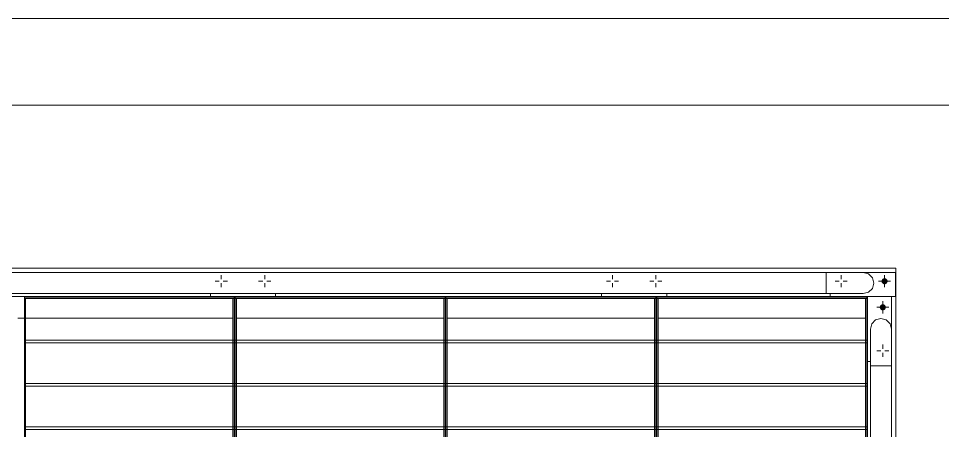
# Model space of a CAD drawing. Header units: millimetres. Extents: x -153298 to 620751, y -313239 to 250031.
# Drawn here: x 19821 to 21947, y -80753 to -79804 of the extents above; entities that cross this region are included whole.
import ezdxf

# ---------------------------------------------------------------- set-up
doc = ezdxf.new("R2010")
doc.units = ezdxf.units.MM
doc.linetypes.add('XKITLINE00', pattern=[0])
for name, color, linetype in [('000 - EXISTING_BUILDING_MAIN_COLOR_1', 7, 'Continuous'), ('000 - EXISTING_BUILDING_MAIN_COLOR_251', 7, 'Continuous'), ('000 - EXISTING_CONCRETE_MAIN_COLOR_1', 7, 'Continuous')]:
    doc.layers.add(name, color=color, linetype=linetype)

# ---------------------------------------------------------------- blocks, each defined once
blk = doc.blocks.new('*A309303')
at = {"layer": '000 - EXISTING_CONCRETE_MAIN_COLOR_1', "color": 7, "linetype": 'XKITLINE00', "lineweight": 0}
for p, q in [((157.48, 181.703982), (201.24, 181.703982)), ((157.48, 180.103982), (201.24, 180.103982))]:
    blk.add_line(p, q, dxfattribs=at)
blk = doc.blocks.new('*A653642')
at = {"layer": '000 - EXISTING_BUILDING_MAIN_COLOR_1', "color": 7, "linetype": 'XKITLINE00', "lineweight": 0}
for p, q in [((166.943982, 177.024009), (188.399982, 177.024009)), ((188.399982, 177.024009), (188.399982, 176.635209)), ((166.943982, 176.635209), (188.399982, 176.635209))]:
    blk.add_line(p, q, dxfattribs=at)
blk = doc.blocks.new('*A655644')
at = {"layer": '000 - EXISTING_BUILDING_MAIN_COLOR_1', "color": 7, "linetype": 'XKITLINE00', "lineweight": 0}
for p, q in [((189.211152, 168.051102), (189.211152, 175.304018)), ((189.211152, 175.304018), (189.599952, 175.304018)), ((189.599952, 168.051102), (189.599952, 175.304018))]:
    blk.add_line(p, q, dxfattribs=at)
blk = doc.blocks.new('*A662651')
at = {"layer": '000 - EXISTING_BUILDING_MAIN_COLOR_1', "color": 7, "linetype": 'XKITLINE00', "lineweight": 0}
for p, q in [((189.679949, 177.104009), (165.679952, 177.104009)), ((189.679949, 177.024009), (189.679949, 177.104009)), ((189.0799, 177.024009), (189.679949, 177.024009))]:
    blk.add_line(p, q, dxfattribs=at)
blk = doc.blocks.new('*A663652')
at = {"layer": '000 - EXISTING_BUILDING_MAIN_COLOR_1', "color": 7, "linetype": 'XKITLINE00', "lineweight": 0}
for p, q in [((189.679949, 176.584009), (189.679949, 177.024009)), ((171.071902, 176.584009), (177.063822, 176.584009)), ((178.263822, 176.584009), (184.263822, 176.584009)), ((185.463822, 176.584009), (188.471822, 176.584009))]:
    blk.add_line(p, q, dxfattribs=at)
blk = doc.blocks.new('*A685674')
at = {"layer": '000 - EXISTING_BUILDING_MAIN_COLOR_1', "color": 7, "linetype": 'XKITLINE00', "lineweight": 0}
for p, q in [((177.063822, 176.635209), (177.063822, 176.584009)), ((177.063822, 176.584009), (178.263822, 176.584009)), ((178.263822, 176.584009), (178.263822, 176.635209))]:
    blk.add_line(p, q, dxfattribs=at)
blk = doc.blocks.new('*A686675')
at = {"layer": '000 - EXISTING_BUILDING_MAIN_COLOR_251', "color": 7, "linetype": 'XKITLINE00', "lineweight": 0}
for p, q in [((189.14397, 175.780009), (185.27997, 175.780009)), ((185.27997, 175.732009), (185.27997, 175.780009)), ((189.14397, 175.732009), (185.27997, 175.732009)), ((189.14397, 175.732009), (189.14397, 175.780009))]:
    blk.add_line(p, q, dxfattribs=at)
blk = doc.blocks.new('*A687676')
at = {"layer": '000 - EXISTING_BUILDING_MAIN_COLOR_1', "color": 7, "linetype": 'XKITLINE00', "lineweight": 0}
for p, q in [((189.14397, 176.568009), (185.27997, 176.568009)), ((185.27997, 176.544009), (185.27997, 176.568009)), ((189.14397, 176.544009), (185.27997, 176.544009)), ((189.14397, 176.544009), (189.14397, 176.568009))]:
    blk.add_line(p, q, dxfattribs=at)
blk = doc.blocks.new('*A688677')
at = {"layer": '000 - EXISTING_BUILDING_MAIN_COLOR_1', "color": 7, "linetype": 'XKITLINE00', "lineweight": 0}
for p, q in [((184.263822, 176.635209), (184.263822, 176.584009)), ((184.263822, 176.584009), (185.463822, 176.584009)), ((185.463822, 176.584009), (185.463822, 176.635209))]:
    blk.add_line(p, q, dxfattribs=at)
blk = doc.blocks.new('*A693682')
at = {"layer": '000 - EXISTING_BUILDING_MAIN_COLOR_1', "color": 7, "linetype": 'XKITLINE00', "lineweight": 0}
for p, q in [((189.159949, 171.220018), (189.159949, 175.384018)), ((189.159949, 168.051102), (189.159949, 170.020018))]:
    blk.add_line(p, q, dxfattribs=at)
blk = doc.blocks.new('*A695684')
at = {"layer": '000 - EXISTING_BUILDING_MAIN_COLOR_1', "color": 7, "linetype": 'XKITLINE00', "lineweight": 0}
for p, q in [((189.21112, 175.984018), (189.237165, 176.081218)), ((189.237165, 176.081218), (189.30832, 176.152373)), ((189.30832, 176.152373), (189.40552, 176.178418)), ((189.40552, 176.178418), (189.50272, 176.152373)), ((189.50272, 176.152373), (189.573875, 176.081218)), ((189.573875, 176.081218), (189.59992, 175.984018)), ((189.21112, 175.984018), (189.21112, 175.304018)), ((189.59992, 175.984018), (189.59992, 175.304018)), ((189.21112, 175.304018), (189.59992, 175.304018))]:
    blk.add_line(p, q, dxfattribs=at)
blk = doc.blocks.new('*A696685')
at = {"layer": '000 - EXISTING_BUILDING_MAIN_COLOR_1', "color": 7, "linetype": 'XKITLINE00', "lineweight": 0}
for p, q in [((189.59992, 176.584018), (189.15992, 176.584018)), ((189.15992, 176.584018), (189.15992, 175.384018)), ((189.15992, 175.384018), (189.211152, 175.384018))]:
    blk.add_line(p, q, dxfattribs=at)
blk = doc.blocks.new('*A697686')
at = {"layer": '000 - EXISTING_BUILDING_MAIN_COLOR_1', "color": 7, "linetype": 'XKITLINE00', "lineweight": 0}
for p, q in [((189.671822, 176.584009), (189.671822, 177.024009)), ((188.471822, 176.635178), (188.471822, 176.584009)), ((188.471822, 176.584009), (189.599949, 176.584009))]:
    blk.add_line(p, q, dxfattribs=at)
blk = doc.blocks.new('*A698687')
at = {"layer": '000 - EXISTING_BUILDING_MAIN_COLOR_1', "color": 7, "linetype": 'XKITLINE00', "lineweight": 0}
for p, q in [((189.080018, 177.023978), (188.400018, 177.023978)), ((188.400018, 177.023978), (188.400018, 176.635178)), ((189.080018, 177.023978), (189.177218, 176.997933)), ((189.177218, 176.997933), (189.248373, 176.926778)), ((189.248373, 176.926778), (189.274418, 176.829578)), ((189.248373, 176.732378), (189.177218, 176.661222)), ((189.274418, 176.829578), (189.248373, 176.732378)), ((189.080018, 176.635178), (188.400018, 176.635178)), ((189.177218, 176.661222), (189.080018, 176.635178))]:
    blk.add_line(p, q, dxfattribs=at)
blk = doc.blocks.new('*A703692')
at = {"layer": '000 - EXISTING_BUILDING_MAIN_COLOR_1', "color": 7, "linetype": 'XKITLINE00', "lineweight": 0}
for p, q in [((185.26397, 176.568009), (181.39997, 176.568009)), ((181.39997, 176.544009), (181.39997, 176.568009)), ((185.26397, 176.544009), (181.39997, 176.544009)), ((185.26397, 176.544009), (185.26397, 176.568009))]:
    blk.add_line(p, q, dxfattribs=at)
blk = doc.blocks.new('*A704693')
at = {"layer": '000 - EXISTING_BUILDING_MAIN_COLOR_251', "color": 7, "linetype": 'XKITLINE00', "lineweight": 0}
for p, q in [((189.14397, 174.980009), (185.27997, 174.980009)), ((185.27997, 174.932009), (185.27997, 174.980009)), ((189.14397, 174.932009), (185.27997, 174.932009)), ((189.14397, 174.932009), (189.14397, 174.980009))]:
    blk.add_line(p, q, dxfattribs=at)
blk = doc.blocks.new('*A705694')
at = {"layer": '000 - EXISTING_BUILDING_MAIN_COLOR_251', "color": 7, "linetype": 'XKITLINE00', "lineweight": 0}
for p, q in [((189.14397, 174.180009), (185.27997, 174.180009)), ((185.27997, 174.132009), (185.27997, 174.180009)), ((189.14397, 174.132009), (189.14397, 174.180009)), ((189.14397, 174.132009), (185.27997, 174.132009))]:
    blk.add_line(p, q, dxfattribs=at)
blk = doc.blocks.new('*A717706')
at = {"layer": '000 - EXISTING_BUILDING_MAIN_COLOR_1', "color": 7, "linetype": 'XKITLINE00', "lineweight": 0}
for p, q in [((189.11997, 165.367991), (189.11997, 176.544009)), ((189.11997, 176.544009), (189.14397, 176.544009)), ((189.14397, 165.367991), (189.14397, 176.544009)), ((189.11997, 165.367991), (189.14397, 165.367991))]:
    blk.add_line(p, q, dxfattribs=at)
blk = doc.blocks.new('*A718707')
at = {"layer": '000 - EXISTING_BUILDING_MAIN_COLOR_1', "color": 7, "linetype": 'XKITLINE00', "lineweight": 0}
for p, q in [((189.679949, 176.584009), (189.599949, 176.584009)), ((189.599949, 176.584009), (189.599949, 175.983911)), ((189.679949, 168.051102), (189.679949, 176.584009))]:
    blk.add_line(p, q, dxfattribs=at)
blk = doc.blocks.new('*A740728')
at = {"layer": '000 - EXISTING_BUILDING_MAIN_COLOR_251', "color": 7, "linetype": 'XKITLINE00', "lineweight": 0}
for p, q in [((173.51989, 176.184032), (173.63997, 176.184032)), ((173.66397, 176.184032), (177.47997, 176.184032)), ((177.50397, 176.184032), (177.51997, 176.184032)), ((177.54397, 176.184032), (181.35997, 176.184032)), ((181.38397, 176.184032), (181.39997, 176.184032)), ((181.42397, 176.184032), (185.23997, 176.184032)), ((185.26397, 176.184032), (185.27997, 176.184032)), ((185.30397, 176.184032), (189.11997, 176.184032)), ((189.14397, 176.184032), (189.159952, 176.184032))]:
    blk.add_line(p, q, dxfattribs=at)
blk = doc.blocks.new('*A771759')
at = {"layer": '000 - EXISTING_BUILDING_MAIN_COLOR_1', "color": 7, "linetype": 'XKITLINE00', "lineweight": 0}
for p, q in [((181.38397, 176.568009), (177.51997, 176.568009)), ((177.51997, 176.544009), (177.51997, 176.568009)), ((181.38397, 176.544009), (177.51997, 176.544009)), ((181.38397, 176.544009), (181.38397, 176.568009))]:
    blk.add_line(p, q, dxfattribs=at)
blk = doc.blocks.new('*A772760')
at = {"layer": '000 - EXISTING_BUILDING_MAIN_COLOR_251', "color": 7, "linetype": 'XKITLINE00', "lineweight": 0}
for p, q in [((181.38397, 175.780009), (177.51997, 175.780009)), ((177.51997, 175.732009), (177.51997, 175.780009)), ((181.38397, 175.732009), (177.51997, 175.732009)), ((181.38397, 175.732009), (181.38397, 175.780009))]:
    blk.add_line(p, q, dxfattribs=at)
blk = doc.blocks.new('*A773761')
at = {"layer": '000 - EXISTING_BUILDING_MAIN_COLOR_251', "color": 7, "linetype": 'XKITLINE00', "lineweight": 0}
for p, q in [((181.38397, 174.980009), (177.51997, 174.980009)), ((177.51997, 174.932009), (177.51997, 174.980009)), ((181.38397, 174.932009), (177.51997, 174.932009)), ((181.38397, 174.932009), (181.38397, 174.980009))]:
    blk.add_line(p, q, dxfattribs=at)
blk = doc.blocks.new('*A774762')
at = {"layer": '000 - EXISTING_BUILDING_MAIN_COLOR_251', "color": 7, "linetype": 'XKITLINE00', "lineweight": 0}
for p, q in [((181.38397, 174.180009), (177.51997, 174.180009)), ((177.51997, 174.132009), (177.51997, 174.180009)), ((181.38397, 174.132009), (181.38397, 174.180009)), ((181.38397, 174.132009), (177.51997, 174.132009))]:
    blk.add_line(p, q, dxfattribs=at)
blk = doc.blocks.new('*A777765')
at = {"layer": '000 - EXISTING_BUILDING_MAIN_COLOR_1', "color": 7, "linetype": 'XKITLINE00', "lineweight": 0}
for p, q in [((177.50397, 176.568009), (173.63997, 176.568009)), ((173.63997, 176.544009), (173.63997, 176.568009)), ((177.50397, 176.544009), (173.63997, 176.544009)), ((177.50397, 176.544009), (177.50397, 176.568009))]:
    blk.add_line(p, q, dxfattribs=at)
blk = doc.blocks.new('*A778766')
at = {"layer": '000 - EXISTING_BUILDING_MAIN_COLOR_251', "color": 7, "linetype": 'XKITLINE00', "lineweight": 0}
for p, q in [((177.50397, 175.780009), (173.63997, 175.780009)), ((173.63997, 175.732009), (173.63997, 175.780009)), ((177.50397, 175.732009), (173.63997, 175.732009)), ((177.50397, 175.732009), (177.50397, 175.780009))]:
    blk.add_line(p, q, dxfattribs=at)
blk = doc.blocks.new('*A779767')
at = {"layer": '000 - EXISTING_BUILDING_MAIN_COLOR_251', "color": 7, "linetype": 'XKITLINE00', "lineweight": 0}
for p, q in [((177.50397, 174.980009), (173.63997, 174.980009)), ((173.63997, 174.932009), (173.63997, 174.980009)), ((177.50397, 174.932009), (173.63997, 174.932009)), ((177.50397, 174.932009), (177.50397, 174.980009))]:
    blk.add_line(p, q, dxfattribs=at)
blk = doc.blocks.new('*A780768')
at = {"layer": '000 - EXISTING_BUILDING_MAIN_COLOR_251', "color": 7, "linetype": 'XKITLINE00', "lineweight": 0}
for p, q in [((177.50397, 174.180009), (173.63997, 174.180009)), ((173.63997, 174.132009), (173.63997, 174.180009)), ((177.50397, 174.132009), (177.50397, 174.180009)), ((177.50397, 174.132009), (173.63997, 174.132009))]:
    blk.add_line(p, q, dxfattribs=at)
blk = doc.blocks.new('*A786774')
at = {"layer": '000 - EXISTING_BUILDING_MAIN_COLOR_251', "color": 7, "linetype": 'XKITLINE00', "lineweight": 0}
for p, q in [((185.26397, 174.180009), (181.39997, 174.180009)), ((181.39997, 174.132009), (181.39997, 174.180009)), ((185.26397, 174.132009), (185.26397, 174.180009)), ((185.26397, 174.132009), (181.39997, 174.132009))]:
    blk.add_line(p, q, dxfattribs=at)
blk = doc.blocks.new('*A787775')
at = {"layer": '000 - EXISTING_BUILDING_MAIN_COLOR_251', "color": 7, "linetype": 'XKITLINE00', "lineweight": 0}
for p, q in [((185.26397, 174.980009), (181.39997, 174.980009)), ((181.39997, 174.932009), (181.39997, 174.980009)), ((185.26397, 174.932009), (181.39997, 174.932009)), ((185.26397, 174.932009), (185.26397, 174.980009))]:
    blk.add_line(p, q, dxfattribs=at)
blk = doc.blocks.new('*A788776')
at = {"layer": '000 - EXISTING_BUILDING_MAIN_COLOR_251', "color": 7, "linetype": 'XKITLINE00', "lineweight": 0}
for p, q in [((185.26397, 175.780009), (181.39997, 175.780009)), ((181.39997, 175.732009), (181.39997, 175.780009)), ((185.26397, 175.732009), (181.39997, 175.732009)), ((185.26397, 175.732009), (185.26397, 175.780009))]:
    blk.add_line(p, q, dxfattribs=at)
blk = doc.blocks.new('*A789777')
at = {"layer": '000 - EXISTING_BUILDING_MAIN_COLOR_1', "color": 7, "linetype": 'XKITLINE00', "lineweight": 0}
for p, q in [((184.463822, 176.976009), (184.463822, 176.901417)), ((185.263822, 176.976009), (185.263822, 176.901417)), ((184.351822, 176.864009), (184.426414, 176.864009)), ((184.463822, 176.752009), (184.463822, 176.826601)), ((184.575822, 176.864009), (184.50123, 176.864009)), ((185.151822, 176.864009), (185.226414, 176.864009)), ((185.263822, 176.752009), (185.263822, 176.826601)), ((185.375822, 176.864009), (185.30123, 176.864009))]:
    blk.add_line(p, q, dxfattribs=at)
blk = doc.blocks.new('*A799787')
at = {"layer": '000 - EXISTING_BUILDING_MAIN_COLOR_1'}
blk.add_hatch(color=7, dxfattribs=at).paths.add_polyline_path([(189.429, 176.329), (189.418, 176.332), (189.409, 176.337), (189.4, 176.344), (189.393, 176.353), (189.388, 176.363), (189.385, 176.373), (189.384, 176.384), (189.385, 176.395), (189.388, 176.405), (189.393, 176.415), (189.4, 176.424), (189.409, 176.431), (189.418, 176.436), (189.429, 176.439), (189.44, 176.44), (189.451, 176.439), (189.461, 176.436), (189.471, 176.431), (189.48, 176.424), (189.486, 176.415), (189.492, 176.405), (189.495, 176.395), (189.496, 176.384), (189.495, 176.373), (189.492, 176.363), (189.486, 176.353), (189.48, 176.344), (189.471, 176.337), (189.461, 176.332), (189.451, 176.329), (189.44, 176.328)], flags=17)
at = {"layer": '000 - EXISTING_BUILDING_MAIN_COLOR_1', "color": 7, "linetype": 'XKITLINE00', "lineweight": 0}
for p, q in [((189.552, 176.384), (189.328, 176.384)), ((189.44, 176.496), (189.44, 176.272)), ((189.44, 175.696), (189.44, 175.621)), ((189.328, 175.584), (189.403, 175.584)), ((189.44, 175.472), (189.44, 175.547)), ((189.552, 175.584), (189.477, 175.584))]:
    blk.add_line(p, q, dxfattribs=at)
blk = doc.blocks.new('*A800788')
at = {"layer": '000 - EXISTING_BUILDING_MAIN_COLOR_1'}
blk.add_hatch(color=7, dxfattribs=at).paths.add_polyline_path([(189.527, 176.853), (189.524, 176.843), (189.518, 176.833), (189.511, 176.824), (189.503, 176.817), (189.493, 176.812), (189.483, 176.809), (189.472, 176.808), (189.461, 176.809), (189.45, 176.812), (189.441, 176.817), (189.432, 176.824), (189.425, 176.833), (189.42, 176.843), (189.417, 176.853), (189.416, 176.864), (189.417, 176.875), (189.42, 176.885), (189.425, 176.895), (189.432, 176.904), (189.441, 176.911), (189.45, 176.916), (189.461, 176.919), (189.472, 176.92), (189.483, 176.919), (189.493, 176.916), (189.503, 176.911), (189.511, 176.904), (189.518, 176.895), (189.524, 176.885), (189.527, 176.875), (189.528, 176.864)], flags=17)
at = {"layer": '000 - EXISTING_BUILDING_MAIN_COLOR_1', "color": 7, "linetype": 'XKITLINE00', "lineweight": 0}
for p, q in [((188.672, 176.976), (188.672, 176.901)), ((189.472, 176.976), (189.472, 176.752)), ((188.56, 176.864), (188.634, 176.864)), ((188.672, 176.752), (188.672, 176.827)), ((188.784, 176.864), (188.709, 176.864)), ((189.36, 176.864), (189.584, 176.864))]:
    blk.add_line(p, q, dxfattribs=at)
blk = doc.blocks.new('*A804792')
at = {"layer": '000 - EXISTING_BUILDING_MAIN_COLOR_251', "color": 7, "linetype": 'XKITLINE00', "lineweight": 0}
for p, q in [((177.51997, 165.367991), (177.51997, 176.544009)), ((177.51997, 176.544009), (177.54397, 176.544009)), ((177.54397, 165.367991), (177.54397, 176.544009)), ((177.51997, 165.367991), (177.54397, 165.367991))]:
    blk.add_line(p, q, dxfattribs=at)
blk = doc.blocks.new('*A805793')
at = {"layer": '000 - EXISTING_BUILDING_MAIN_COLOR_251', "color": 7, "linetype": 'XKITLINE00', "lineweight": 0}
for p, q in [((177.47997, 165.367991), (177.47997, 176.544009)), ((177.47997, 176.544009), (177.50397, 176.544009)), ((177.50397, 165.367991), (177.50397, 176.544009)), ((177.47997, 165.367991), (177.50397, 165.367991))]:
    blk.add_line(p, q, dxfattribs=at)
blk = doc.blocks.new('*A806794')
at = {"layer": '000 - EXISTING_BUILDING_MAIN_COLOR_251', "color": 7, "linetype": 'XKITLINE00', "lineweight": 0}
for p, q in [((173.63997, 165.367991), (173.63997, 176.544009)), ((173.63997, 176.544009), (173.66397, 176.544009)), ((173.66397, 165.367991), (173.66397, 176.544009)), ((173.63997, 165.367991), (173.66397, 165.367991))]:
    blk.add_line(p, q, dxfattribs=at)
blk = doc.blocks.new('*A823811')
at = {"layer": '000 - EXISTING_BUILDING_MAIN_COLOR_1', "color": 7, "linetype": 'XKITLINE00', "lineweight": 0}
for p, q in [((177.263822, 176.976009), (177.263822, 176.901417)), ((178.063822, 176.976009), (178.063822, 176.901417)), ((177.151822, 176.864009), (177.226414, 176.864009)), ((177.263822, 176.752009), (177.263822, 176.826601)), ((177.375822, 176.864009), (177.30123, 176.864009)), ((177.951822, 176.864009), (178.026414, 176.864009)), ((178.063822, 176.752009), (178.063822, 176.826601)), ((178.175822, 176.864009), (178.10123, 176.864009))]:
    blk.add_line(p, q, dxfattribs=at)
blk = doc.blocks.new('*A825813')
at = {"layer": '000 - EXISTING_BUILDING_MAIN_COLOR_251', "color": 7, "linetype": 'XKITLINE00', "lineweight": 0}
for p, q in [((185.27997, 172.703495), (185.27997, 176.544009)), ((185.27997, 176.544009), (185.30397, 176.544009)), ((185.30397, 172.70884), (185.30397, 176.544009)), ((185.27997, 166.760048), (185.27997, 172.662621)), ((185.30397, 166.760048), (185.30397, 172.667966)), ((185.27997, 165.367991), (185.27997, 166.488048)), ((185.30397, 165.367991), (185.30397, 166.488048)), ((185.27997, 165.367991), (185.30397, 165.367991))]:
    blk.add_line(p, q, dxfattribs=at)
blk = doc.blocks.new('*A826814')
at = {"layer": '000 - EXISTING_BUILDING_MAIN_COLOR_251', "color": 7, "linetype": 'XKITLINE00', "lineweight": 0}
for p, q in [((185.23997, 172.694586), (185.23997, 176.544009)), ((185.23997, 176.544009), (185.26397, 176.544009)), ((185.26397, 172.699931), (185.26397, 176.544009)), ((185.23997, 166.760048), (185.23997, 172.653713)), ((185.26397, 166.760048), (185.26397, 172.659058)), ((185.23997, 165.367991), (185.23997, 166.488048)), ((185.26397, 165.367991), (185.26397, 166.488048)), ((185.23997, 165.367991), (185.26397, 165.367991))]:
    blk.add_line(p, q, dxfattribs=at)
blk = doc.blocks.new('*A827815')
at = {"layer": '000 - EXISTING_BUILDING_MAIN_COLOR_251', "color": 7, "linetype": 'XKITLINE00', "lineweight": 0}
for p, q in [((181.39997, 165.367991), (181.39997, 176.544009)), ((181.39997, 176.544009), (181.42397, 176.544009)), ((181.42397, 165.367991), (181.42397, 176.544009)), ((181.39997, 165.367991), (181.42397, 165.367991))]:
    blk.add_line(p, q, dxfattribs=at)
blk = doc.blocks.new('*A828816')
at = {"layer": '000 - EXISTING_BUILDING_MAIN_COLOR_251', "color": 7, "linetype": 'XKITLINE00', "lineweight": 0}
for p, q in [((181.35997, 165.367991), (181.35997, 176.544009)), ((181.35997, 176.544009), (181.38397, 176.544009)), ((181.38397, 165.367991), (181.38397, 176.544009)), ((181.35997, 165.367991), (181.38397, 165.367991))]:
    blk.add_line(p, q, dxfattribs=at)

msp = doc.modelspace()

# ---------------------------------------------------------------- block references
at = {"color": 7, "lineweight": 0, "xscale": 125, "yscale": 125, "zscale": 125}
for name in ['*A309303', '*A662651', '*A663652', '*A653642', '*A823811', '*A789777', '*A698687', '*A697686', '*A800788', '*A685674', '*A688677', '*A777765', '*A806794', '*A805793', '*A771759', '*A804792', '*A828816', '*A703692', '*A827815', '*A826814', '*A687676', '*A825813', '*A717706', '*A696685', '*A799787', '*A718707', '*A740728', '*A695684', '*A778766', '*A772760', '*A788776', '*A686675', '*A693682', '*A655644', '*A779767', '*A773761', '*A787775', '*A704693', '*A780768', '*A774762', '*A786774', '*A705694']:
    msp.add_blockref(name, (-1870.4421, -102516.9241), dxfattribs=at)

doc.saveas('drawing.dxf')
